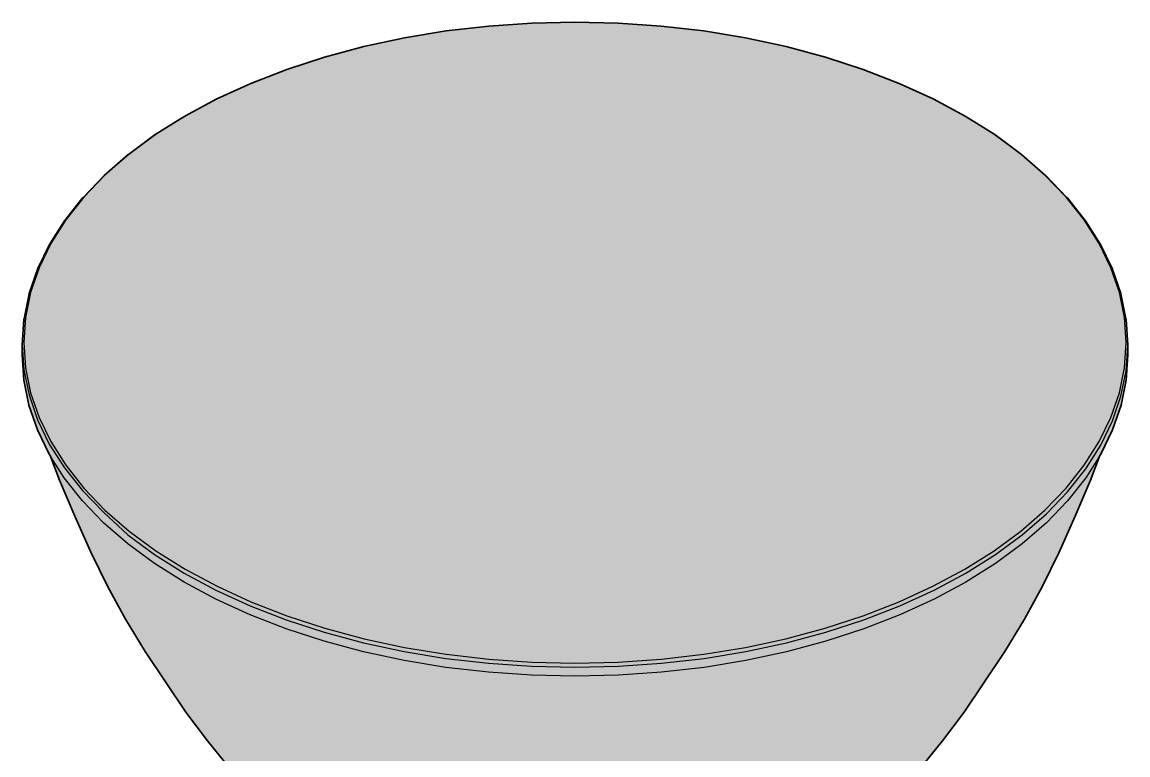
# Model space of a CAD drawing. Header units: millimetres. Extents: x 66 to 1271, y 126 to 1458.
# Drawn here: x 774.6 to 1270.6, y 1129.2 to 1457.9 of the extents above; entities that cross this region are included whole.
import ezdxf

# ---------------------------------------------------------------- set-up
doc = ezdxf.new("R2010")
doc.units = ezdxf.units.MM
doc.layers.add('Blocks', color=7, linetype='Continuous')
doc.layers.add('Blocks$Fill', color=7, linetype='Continuous', true_color=0xffffff)
doc.layers.add('Blocks$Inner', color=7, linetype='Continuous', lineweight=25, true_color=0x007f00)
doc.layers.add('Blocks$Outline', color=7, linetype='Continuous', lineweight=35, true_color=0xff3f3f)

# ---------------------------------------------------------------- blocks, each defined once
blk = doc.blocks.new('Taccia PMMA Table Lamp Front')
at = {"layer": 'Blocks$Fill'}
blk.add_hatch(color=256, dxfattribs=at).paths.add_polyline_path([(300.63, 0.44), (300.95, 0.92), (301.07, 1.5), (301.07, 11.65), (300.95, 12.23), (300.63, 12.71), (300.16, 13.03), (299.57, 13.15), (298.84, 13.15), (296.64, 13.15), (293.01, 13.15), (288.01, 13.15), (281.72, 13.15), (274.23, 13.15), (273.58, 13.15), (273.2, 13.22), (272.88, 13.44), (272.66, 13.76), (272.59, 14.15), (272.59, 33.03), (272.74, 33.03), (274.57, 33.03), (276.42, 33.03), (278.29, 33.03), (280.15, 33.03), (281.98, 33.03), (283.25, 33.03), (283.28, 33.03), (283.31, 33.03), (283.34, 33.03), (283.37, 33.03), (283.4, 33.03), (283.42, 33.03), (283.45, 33.03), (283.47, 33.03), (283.49, 33.03), (283.5, 33.03), (283.52, 33.03), (284.48, 33.03), (284.5, 33.03), (285.16, 33.03), (287.03, 33.03), (288.96, 33.03), (290.37, 33.03), (290.4, 33.03), (290.43, 33.03), (290.46, 33.03), (290.48, 33.03), (290.51, 33.03), (290.53, 33.03), (290.54, 33.03), (290.56, 33.03), (290.59, 33.13), (290.6, 33.13), (290.6, 229.67), (290.56, 229.76), (290.56, 229.77), (290.54, 229.77), (290.53, 229.77), (290.51, 229.77), (290.48, 229.77), (290.46, 229.77), (290.43, 229.77), (290.4, 229.77), (290.37, 229.77), (288.96, 229.77), (287.03, 229.77), (285.16, 229.77), (284.5, 229.77), (284.48, 229.77), (283.52, 229.77), (283.5, 229.77), (283.49, 229.77), (283.47, 229.77), (283.45, 229.77), (283.42, 229.77), (283.4, 229.77), (283.37, 229.77), (283.34, 229.77), (283.31, 229.77), (283.28, 229.77), (283.25, 229.77), (282.03, 229.76), (281.98, 229.77), (280.15, 229.77), (278.29, 229.77), (276.42, 229.77), (274.56, 229.77), (272.74, 229.77), (272.59, 229.77), (272.59, 241.99), (272.7, 242.9), (273.04, 243.73), (273.58, 244.45), (274.3, 245.01), (295.2, 257.55), (295.51, 257.8), (295.75, 258.13), (295.9, 258.5), (295.96, 258.9), (295.89, 259.25), (295.7, 259.53), (295.41, 259.73), (295.1, 259.79), (294.37, 259.8), (292.43, 259.8), (303.03, 266.36), (311.29, 271.56), (321.37, 279.63), (329.64, 286.55), (340.3, 297.24), (349.92, 307.41), (360.75, 319.4), (370.97, 331.88), (380.58, 344.83), (389.49, 357.92), (398.93, 372.01), (407.71, 386.49), (415.81, 401.36), (423.22, 416.6), (430.36, 432.75), (437.31, 448.85), (441.48, 459.85), (441.92, 460.53), (447.2, 471.43), (450.99, 482.53), (453.28, 493.78), (454.05, 505.09), (454.05, 506.26), (454.05, 507.37), (454.04, 508.35), (454.02, 509.12), (453.99, 509.63), (453.22, 520.94), (453.17, 521.24), (450.88, 532.47), (450.82, 532.63), (447.03, 543.73), (441.75, 554.62), (435.01, 565.23), (434.95, 565.31), (426.8, 575.58), (426.73, 575.65), (417.23, 585.52), (417.16, 585.57), (406.36, 594.97), (394.32, 603.84), (381.12, 612.14), (381.05, 612.17), (366.79, 619.84), (351.53, 626.84), (351.47, 626.85), (335.32, 633.12), (318.37, 638.64), (300.73, 643.37), (282.51, 647.28), (263.82, 650.34), (244.77, 652.55), (225.48, 653.87), (206.07, 654.32), (186.67, 653.87), (167.38, 652.55), (148.33, 650.34), (129.64, 647.28), (111.42, 643.37), (93.78, 638.64), (76.83, 633.12), (76.78, 633.11), (60.62, 626.84), (45.36, 619.84), (31.1, 612.17), (31.02, 612.14), (17.83, 603.84), (5.79, 594.97), (5.72, 594.92), (-5.08, 585.52), (-14.58, 575.65), (-14.65, 575.58), (-22.8, 565.31), (-22.86, 565.23), (-29.6, 554.62), (-34.88, 543.73), (-38.67, 532.63), (-38.73, 532.47), (-41.02, 521.24), (-41.07, 520.94), (-41.84, 509.63), (-41.87, 509.12), (-41.89, 508.35), (-41.9, 507.37), (-41.91, 506.26), (-41.91, 505.09), (-41.14, 493.78), (-38.84, 482.53), (-35.05, 471.43), (-29.77, 460.53), (-29.34, 459.85), (-25.16, 448.85), (-18.21, 432.75), (-11.08, 416.6), (-3.66, 401.36), (4.44, 386.49), (13.22, 372.01), (22.66, 357.92), (31.57, 344.83), (41.18, 331.88), (51.4, 319.4), (62.23, 307.41), (71.85, 297.24), (82.51, 286.55), (90.78, 279.63), (100.86, 271.56), (109.12, 266.36), (119.72, 259.8), (117.78, 259.8), (117.08, 259.8), (116.74, 259.73), (116.46, 259.53), (116.27, 259.25), (116.2, 258.9), (116.25, 258.5), (116.4, 258.13), (116.64, 257.8), (116.96, 257.55), (137.85, 245.01), (138.57, 244.45), (139.11, 243.73), (139.45, 242.9), (139.57, 241.99), (139.57, 229.77), (139.33, 229.77), (137.51, 229.77), (135.65, 229.77), (133.78, 229.77), (131.92, 229.77), (130.09, 229.77), (128.88, 229.76), (130.13, 229.67), (128.83, 229.67), (128.82, 229.77), (128.79, 229.77), (128.76, 229.77), (128.73, 229.77), (128.71, 229.77), (128.67, 229.77), (128.65, 229.77), (128.63, 229.77), (128.6, 229.77), (128.58, 229.77), (128.57, 229.77), (128.55, 229.77), (127.59, 229.77), (127.58, 229.77), (127.05, 229.77), (125.19, 229.77), (123.26, 229.77), (121.85, 229.77), (121.82, 229.77), (121.79, 229.77), (121.76, 229.77), (121.74, 229.77), (121.72, 229.77), (121.7, 229.77), (121.68, 229.77), (121.67, 229.77), (121.66, 229.76), (121.62, 229.67), (121.62, 33.13), (121.64, 33.13), (121.67, 33.03), (121.68, 33.03), (121.7, 33.03), (121.72, 33.03), (121.74, 33.03), (121.76, 33.03), (121.79, 33.03), (121.82, 33.03), (121.85, 33.03), (123.26, 33.03), (125.19, 33.03), (127.05, 33.03), (127.58, 33.03), (127.55, 33.12), (127.59, 33.03), (128.55, 33.03), (128.57, 33.03), (128.58, 33.03), (128.6, 33.03), (128.63, 33.03), (128.65, 33.03), (128.67, 33.03), (128.71, 33.03), (128.73, 33.03), (128.76, 33.03), (128.79, 33.03), (128.82, 33.03), (128.83, 33.13), (128.89, 33.12), (130.09, 33.03), (131.92, 33.03), (133.78, 33.03), (135.65, 33.03), (137.51, 33.03), (139.33, 33.03), (139.57, 33.03), (139.57, 14.15), (139.49, 13.76), (139.27, 13.44), (138.96, 13.22), (138.57, 13.15), (137.92, 13.15), (130.43, 13.15), (124.14, 13.15), (119.14, 13.15), (115.52, 13.15), (113.32, 13.15), (112.58, 13.15), (112, 13.03), (111.52, 12.71), (111.2, 12.23), (111.08, 11.65), (111.08, 1.5), (111.2, 0.92), (111.52, 0.44), (112, 0.12), (112.58, 0), (113.32, 0), (115.52, 0), (119.14, 0), (124.14, 0), (130.43, 0), (137.92, 0), (146.48, 0), (155.98, 0), (166.27, 0), (177.18, 0), (188.56, 0), (200.21, 0), (211.95, 0), (223.6, 0), (234.97, 0), (245.89, 0), (256.17, 0), (265.67, 0), (274.23, 0), (281.72, 0), (288.01, 0), (293.01, 0), (296.64, 0), (298.84, 0), (299.57, 0), (300.16, 0.12)], flags=0)
at = {"layer": 'Blocks$Inner'}
for points in [[(-41.84, 509.63), (-41.07, 498.32), (-38.78, 487.08), (-34.98, 475.97), (-29.7, 465.08), (-22.96, 454.46), (-14.81, 444.19), (-5.3, 434.31), (5.48, 424.38), (17.54, 415.49), (30.76, 407.18), (45.05, 399.49), (60.34, 392.48), (76.53, 386.2), (93.52, 380.67), (111.19, 375.93), (129.46, 372.01), (148.19, 368.94), (167.29, 366.73), (186.62, 365.4), (206.07, 364.95), (225.53, 365.4), (244.86, 366.73), (263.95, 368.94), (282.69, 372.01), (300.95, 375.93), (318.63, 380.67), (335.62, 386.2), (351.81, 392.48), (367.1, 399.49), (381.39, 407.18), (394.61, 415.49), (406.67, 424.38), (417.48, 433.79), (426.99, 443.67), (435.14, 453.95), (441.89, 464.57), (447.16, 475.46), (450.96, 486.57), (453.25, 497.81), (454.02, 509.12), (454.04, 508.35), (454.05, 507.37), (454.05, 506.26), (454.05, 505.09), (453.28, 493.78), (450.99, 482.53), (447.2, 471.43), (441.92, 460.53), (435.17, 449.91), (427.02, 439.63), (417.51, 429.75), (406.69, 420.34), (394.64, 411.45), (381.42, 403.14), (367.12, 395.45), (351.83, 388.44), (335.64, 382.15), (318.65, 376.62), (300.97, 371.88), (282.7, 367.96), (263.96, 364.89), (244.87, 362.68), (225.53, 361.35), (206.07, 360.9), (186.62, 361.35), (167.28, 362.68), (148.19, 364.89), (129.44, 367.96), (111.18, 371.88), (93.5, 376.62), (76.51, 382.15), (60.32, 388.44), (45.03, 395.45), (30.73, 403.14), (17.51, 411.45), (5.45, 420.34), (-5.36, 429.75), (-14.87, 439.63), (-23.02, 449.91), (-29.77, 460.53), (-35.05, 471.43), (-38.84, 482.53), (-41.14, 493.78), (-41.91, 505.09), (-41.91, 506.26), (-41.9, 507.37), (-41.89, 508.35), (-41.87, 509.12), (-41.84, 509.63), (-41.07, 520.94), (-41.02, 521.24), (-38.73, 532.47), (-38.67, 532.63), (-34.88, 543.73), (-29.6, 554.62), (-22.86, 565.23), (-22.8, 565.31), (-14.65, 575.58), (-14.58, 575.65), (-5.08, 585.52), (5.72, 594.92), (5.79, 594.97), (17.83, 603.84), (31.02, 612.14), (31.1, 612.17), (45.36, 619.84), (60.62, 626.84), (76.78, 633.11), (76.83, 633.12), (93.78, 638.64), (111.42, 643.37), (129.64, 647.28), (148.33, 650.34), (167.38, 652.55), (186.67, 653.87), (206.07, 654.32), (225.48, 653.87), (244.77, 652.55), (263.82, 650.34), (282.51, 647.28), (300.73, 643.37), (318.37, 638.64), (335.32, 633.12), (351.47, 626.85), (351.53, 626.84), (366.79, 619.84), (381.05, 612.17), (381.12, 612.14), (394.32, 603.84), (406.36, 594.97), (417.16, 585.57), (417.23, 585.52), (426.73, 575.65), (426.8, 575.58), (434.95, 565.31), (435.01, 565.23), (441.75, 554.62), (447.03, 543.73), (450.82, 532.63), (450.88, 532.47), (453.17, 521.24), (453.22, 520.94), (453.99, 509.63), (454.02, 509.12)], [(-29.34, 459.85), (-25.16, 448.85), (-18.21, 432.75), (-11.08, 416.6), (-3.66, 401.36), (4.44, 386.49), (13.22, 372.01), (22.66, 357.92), (31.57, 344.83), (41.18, 331.88), (51.4, 319.4)], [(360.75, 319.4), (370.97, 331.88), (380.58, 344.83), (389.49, 357.92), (398.93, 372.01), (407.71, 386.49), (415.81, 401.36), (423.22, 416.6), (430.36, 432.75), (437.31, 448.85), (441.48, 459.85)]]:
    blk.add_lwpolyline(points, dxfattribs=at)
blk.add_lwpolyline([(263.79, 370.77), (282.48, 373.83), (300.68, 377.74), (318.32, 382.47), (335.26, 387.98), (351.4, 394.25), (366.64, 401.24), (380.89, 408.9), (394.07, 417.19), (406.1, 426.05), (416.88, 435.44), (426.36, 445.29), (434.49, 455.54), (441.22, 466.13), (446.48, 476.99), (450.26, 488.06), (452.55, 499.27), (453.32, 510.55), (452.55, 521.83), (450.26, 533.04), (446.48, 544.11), (441.22, 554.97), (434.49, 565.56), (426.36, 575.81), (416.88, 585.66), (406.1, 595.05), (394.07, 603.91), (380.89, 612.2), (366.64, 619.86), (351.4, 626.85), (335.26, 633.12), (318.32, 638.64), (300.69, 643.36), (282.48, 647.27), (263.79, 650.33), (244.75, 652.53), (225.47, 653.86), (206.07, 654.31), (186.68, 653.86), (167.4, 652.53), (148.36, 650.33), (129.67, 647.27), (111.46, 643.36), (93.83, 638.64), (76.89, 633.12), (60.75, 626.85), (45.51, 619.86), (31.26, 612.2), (18.07, 603.91), (6.05, 595.05), (-4.73, 585.66), (-14.21, 575.81), (-22.34, 565.56), (-29.07, 554.97), (-34.33, 544.11), (-38.11, 533.04), (-40.4, 521.83), (-41.17, 510.55), (-40.4, 499.27), (-38.11, 488.06), (-34.33, 476.99), (-29.07, 466.13), (-22.34, 455.54), (-14.21, 445.29), (-4.73, 435.44), (6.05, 426.05), (18.07, 417.19), (31.26, 408.9), (45.51, 401.24), (60.75, 394.25), (76.89, 387.98), (93.83, 382.47), (111.46, 377.74), (129.67, 373.83), (148.36, 370.77), (167.4, 368.57), (186.68, 367.24), (206.07, 366.79), (225.47, 367.24), (244.75, 368.57)], close=True, dxfattribs=at)
at = {"layer": 'Blocks$Outline'}
for points in [[(148.33, 650.34), (129.64, 647.28)], [(167.38, 652.55), (148.33, 650.34)], [(186.67, 653.87), (167.38, 652.55)], [(206.07, 654.32), (186.67, 653.87)], [(225.48, 653.87), (206.07, 654.32)], [(244.77, 652.55), (225.48, 653.87)], [(263.82, 650.34), (244.77, 652.55)], [(282.51, 647.28), (263.82, 650.34)], [(129.64, 647.28), (111.42, 643.37)], [(300.73, 643.37), (282.51, 647.28)], [(111.42, 643.37), (93.78, 638.64)], [(318.37, 638.64), (300.73, 643.37)], [(93.78, 638.64), (76.83, 633.12)], [(335.32, 633.12), (318.37, 638.64)], [(76.78, 633.11), (60.62, 626.84)], [(76.83, 633.12), (76.78, 633.11)], [(351.47, 626.85), (335.32, 633.12)], [(60.62, 626.84), (45.36, 619.84)], [(351.53, 626.84), (351.47, 626.85)], [(366.79, 619.84), (351.53, 626.84)], [(45.36, 619.84), (31.1, 612.17)], [(381.05, 612.17), (366.79, 619.84)], [(31.02, 612.14), (17.83, 603.84)], [(31.1, 612.17), (31.02, 612.14)], [(381.12, 612.14), (381.05, 612.17)], [(394.32, 603.84), (381.12, 612.14)], [(17.83, 603.84), (5.79, 594.97)], [(406.36, 594.97), (394.32, 603.84)], [(5.72, 594.92), (-5.08, 585.52)], [(5.79, 594.97), (5.72, 594.92)], [(417.16, 585.57), (406.36, 594.97)], [(-5.08, 585.52), (-14.58, 575.65)], [(417.23, 585.52), (417.16, 585.57)], [(426.73, 575.65), (417.23, 585.52)], [(-14.65, 575.58), (-22.8, 565.31)], [(-14.58, 575.65), (-14.65, 575.58)], [(426.8, 575.58), (426.73, 575.65)], [(434.95, 565.31), (426.8, 575.58)], [(-22.86, 565.23), (-29.6, 554.62)], [(-22.8, 565.31), (-22.86, 565.23)], [(435.01, 565.23), (434.95, 565.31)], [(441.75, 554.62), (435.01, 565.23)], [(-29.6, 554.62), (-34.88, 543.73)], [(447.03, 543.73), (441.75, 554.62)], [(-34.88, 543.73), (-38.67, 532.63)], [(450.82, 532.63), (447.03, 543.73)], [(-38.73, 532.47), (-41.02, 521.24)], [(-38.67, 532.63), (-38.73, 532.47)], [(450.88, 532.47), (450.82, 532.63)], [(453.17, 521.24), (450.88, 532.47)], [(-41.07, 520.94), (-41.84, 509.63)], [(-41.02, 521.24), (-41.07, 520.94)], [(453.22, 520.94), (453.17, 521.24)], [(453.99, 509.63), (453.22, 520.94)], [(-41.9, 507.37), (-41.91, 506.26)], [(-41.91, 506.26), (-41.91, 505.09)], [(-41.89, 508.35), (-41.9, 507.37)], [(-41.87, 509.12), (-41.89, 508.35)], [(-41.84, 509.63), (-41.87, 509.12)], [(454.02, 509.12), (453.99, 509.63)], [(454.04, 508.35), (454.02, 509.12)], [(454.05, 507.37), (454.04, 508.35)], [(454.05, 506.26), (454.05, 507.37)], [(454.05, 505.09), (454.05, 506.26)], [(-41.91, 505.09), (-41.14, 493.78)], [(453.28, 493.78), (454.05, 505.09)], [(-41.14, 493.78), (-38.84, 482.53)], [(450.99, 482.53), (453.28, 493.78)], [(-38.84, 482.53), (-35.05, 471.43)], [(447.2, 471.43), (450.99, 482.53)], [(-35.05, 471.43), (-29.77, 460.53)], [(441.92, 460.53), (447.2, 471.43)], [(-29.77, 460.53), (-29.34, 459.85)], [(-29.34, 459.85), (-25.16, 448.85)], [(437.31, 448.85), (441.48, 459.85)], [(441.48, 459.85), (441.92, 460.53)], [(-25.16, 448.85), (-18.21, 432.75)], [(430.36, 432.75), (437.31, 448.85)], [(-18.21, 432.75), (-11.08, 416.6)], [(423.22, 416.6), (430.36, 432.75)], [(-11.08, 416.6), (-3.66, 401.36)], [(415.81, 401.36), (423.22, 416.6)], [(-3.66, 401.36), (4.44, 386.49)], [(407.71, 386.49), (415.81, 401.36)], [(4.44, 386.49), (13.22, 372.01)], [(398.93, 372.01), (407.71, 386.49)], [(13.22, 372.01), (22.66, 357.92)], [(389.49, 357.92), (398.93, 372.01)], [(22.66, 357.92), (31.57, 344.83)], [(380.58, 344.83), (389.49, 357.92)], [(31.57, 344.83), (41.18, 331.88)], [(370.97, 331.88), (380.58, 344.83)], [(41.18, 331.88), (51.4, 319.4)], [(360.75, 319.4), (370.97, 331.88)]]:
    blk.add_lwpolyline(points, dxfattribs=at)

msp = doc.modelspace()

# ---------------------------------------------------------------- block references
at = {"layer": 'Blocks'}
msp.add_blockref('Taccia PMMA Table Lamp Front', (816.55, 803.57), dxfattribs=at)

doc.saveas('drawing.dxf')
